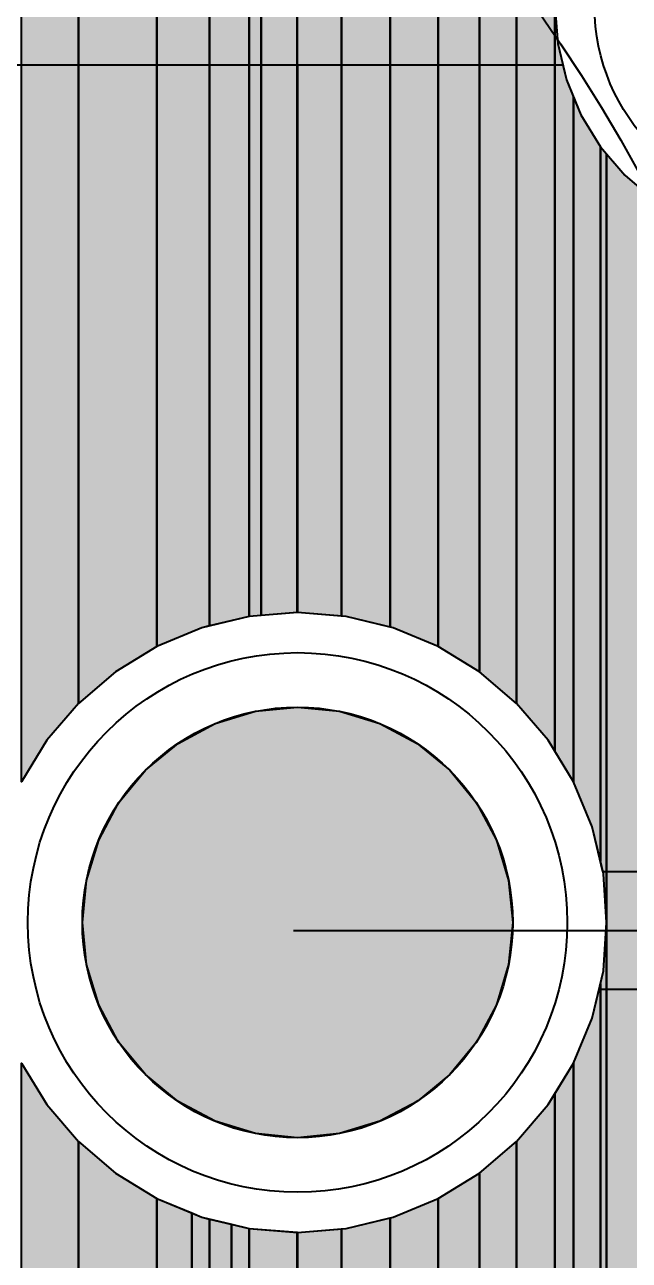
# Model space of a CAD drawing. Header units: millimetres. Extents: x 2 to 110, y 3 to 56.
# Drawn here: x 26.8 to 30.72, y 27.09 to 35.11 of the extents above; entities that cross this region are included whole.
import ezdxf

# ---------------------------------------------------------------- set-up
doc = ezdxf.new("R2010")
doc.units = ezdxf.units.MM
for name, color, linetype in [('bottom_copper', 7, 'Continuous'), ('drill_plated', 7, 'Continuous'), ('top_copper', 7, 'Continuous'), ('top_silk', 7, 'Continuous')]:
    doc.layers.add(name, color=color, linetype=linetype)

# ---------------------------------------------------------------- blocks, each defined once
blk = doc.blocks.new('Block38324')
at = {"layer": 'bottom_copper', "lineweight": 40}
for points in [[(0, 16.7403), (-0.2861, 16.7629), (-0.2892, 16.7626), (-0.2892, 40.4447), (0, 40.4447), (0, 16.7403)], [(0.3159, 16.6692), (0.0285, 16.7381), (0, 16.7403), (0, 40.4447), (0.3159, 40.4447), (0.3159, 16.6692)], [(0.627, 16.5437), (0.3354, 16.6645), (0.3159, 16.6692), (0.3159, 40.4447), (0.627, 40.4447), (0.627, 16.5437)], [(0.896, 16.3788), (0.627, 16.5437), (0.627, 40.4447), (0.896, 40.4447), (0.896, 16.3788)], [(1.136, 16.1738), (0.896, 16.3788), (0.896, 40.4447), (1.136, 40.4447), (1.136, 16.1738)], [(1.3837, 15.8641), (1.341, 15.9338), (1.136, 16.1738), (1.136, 40.4447), (1.3837, 40.4447), (1.3837, 15.8641)], [(1.5059, 15.6648), (1.3837, 15.8641), (1.3837, 20.6997), (1.4029, 20.4566), (1.4598, 20.2194), (1.5059, 20.1081), (1.5059, 15.6648)], [(1.6805, 15.1488), (1.6266, 15.3732), (1.5059, 15.6648), (1.5059, 20.1081), (1.5531, 19.9941), (1.6805, 19.7862), (1.6805, 15.1488)], [(1.7189, 14.7517), (1.7003, 15.0663), (1.6805, 15.1488), (1.6805, 19.7862), (1.7189, 19.7412), (1.7189, 14.7517)], [(2.0244, 9.9571), (1.8389, 9.7987), (1.7189, 9.6582), (1.7189, 19.7412), (1.8389, 19.6007), (2.0244, 19.4423), (2.0244, 9.9571)], [(1.7189, 9.6582), (1.6805, 9.6132), (1.6805, 14.3546), (1.7003, 14.4371), (1.7189, 14.7517), (1.7189, 9.6582)], [(1.6805, 9.6132), (1.5531, 9.4053), (1.5059, 9.2913), (1.5059, 13.8386), (1.6266, 14.1302), (1.6805, 14.3546), (1.6805, 9.6132)], [(1.5059, 9.2913), (1.4598, 9.18), (1.4029, 8.9428), (1.3837, 8.6997), (1.3837, 13.6393), (1.5059, 13.8386), (1.5059, 9.2913)], [(1.3837, 0.4507), (1.136, 0.4312), (1.136, 13.3296), (1.341, 13.5696), (1.3837, 13.6393), (1.3837, 0.4507)], [(1.136, 0.4312), (1.0185, 0.4219), (0.896, 0.3925), (0.896, 13.1246), (1.136, 13.3296), (1.136, 0.4312)], [(0.896, 0.3925), (0.6582, 0.3354), (0.627, 0.3225), (0.627, 12.9597), (0.896, 13.1246), (0.896, 0.3925)], [(0.627, 0.3225), (0.3159, 0.1936), (0.3159, 12.8342), (0.3354, 12.8389), (0.627, 12.9597), (0.627, 0.3225)], [(0.3159, 0.1936), (0, 0), (0, 12.7631), (0.0285, 12.7653), (0.3159, 12.8342), (0.3159, 0.1936)], [(0, 0), (-0.2818, -0.2406), (-0.2892, -0.2493), (-0.2892, 12.7408), (-0.2861, 12.7405), (0, 12.7631), (0, 0)]]:
    blk.add_hatch(color=7, dxfattribs=at).paths.add_polyline_path(points, flags=0)
at = {"layer": 'bottom_copper', "color": 7, "lineweight": 40}
for points in [[(0, 16.7403), (-0.2861, 16.7629), (-0.2892, 16.7626), (-0.2892, 40.4447), (0, 40.4447), (0, 16.7403)], [(0.3159, 16.6692), (0.0285, 16.7381), (0, 16.7403), (0, 40.4447), (0.3159, 40.4447), (0.3159, 16.6692)], [(0.627, 16.5437), (0.3354, 16.6645), (0.3159, 16.6692), (0.3159, 40.4447), (0.627, 40.4447), (0.627, 16.5437)], [(0.896, 16.3788), (0.627, 16.5437), (0.627, 40.4447), (0.896, 40.4447), (0.896, 16.3788)], [(1.136, 16.1738), (0.896, 16.3788), (0.896, 40.4447), (1.136, 40.4447), (1.136, 16.1738)], [(1.3837, 15.8641), (1.341, 15.9338), (1.136, 16.1738), (1.136, 40.4447), (1.3837, 40.4447), (1.3837, 15.8641)], [(1.5059, 15.6648), (1.3837, 15.8641), (1.3837, 20.6997), (1.4029, 20.4566), (1.4598, 20.2194), (1.5059, 20.1081), (1.5059, 15.6648)], [(1.6805, 15.1488), (1.6266, 15.3732), (1.5059, 15.6648), (1.5059, 20.1081), (1.5531, 19.9941), (1.6805, 19.7862), (1.6805, 15.1488)], [(1.7189, 14.7517), (1.7003, 15.0663), (1.6805, 15.1488), (1.6805, 19.7862), (1.7189, 19.7412), (1.7189, 14.7517)], [(2.0244, 9.9571), (1.8389, 9.7987), (1.7189, 9.6582), (1.7189, 19.7412), (1.8389, 19.6007), (2.0244, 19.4423), (2.0244, 9.9571)], [(1.7189, 9.6582), (1.6805, 9.6132), (1.6805, 14.3546), (1.7003, 14.4371), (1.7189, 14.7517), (1.7189, 9.6582)], [(1.6805, 9.6132), (1.5531, 9.4053), (1.5059, 9.2913), (1.5059, 13.8386), (1.6266, 14.1302), (1.6805, 14.3546), (1.6805, 9.6132)], [(1.5059, 9.2913), (1.4598, 9.18), (1.4029, 8.9428), (1.3837, 8.6997), (1.3837, 13.6393), (1.5059, 13.8386), (1.5059, 9.2913)], [(1.3837, 0.4507), (1.136, 0.4312), (1.136, 13.3296), (1.341, 13.5696), (1.3837, 13.6393), (1.3837, 0.4507)], [(1.136, 0.4312), (1.0185, 0.4219), (0.896, 0.3925), (0.896, 13.1246), (1.136, 13.3296), (1.136, 0.4312)], [(0.896, 0.3925), (0.6582, 0.3354), (0.627, 0.3225), (0.627, 12.9597), (0.896, 13.1246), (0.896, 0.3925)], [(0.627, 0.3225), (0.3159, 0.1936), (0.3159, 12.8342), (0.3354, 12.8389), (0.627, 12.9597), (0.627, 0.3225)], [(0.3159, 0.1936), (0, 0), (0, 12.7631), (0.0285, 12.7653), (0.3159, 12.8342), (0.3159, 0.1936)], [(0, 0), (-0.2818, -0.2406), (-0.2892, -0.2493), (-0.2892, 12.7408), (-0.2861, 12.7405), (0, 12.7631), (0, 0)]]:
    blk.add_lwpolyline(points, close=True, dxfattribs=at)
blk = doc.blocks.new('Block38688')
at = {"layer": 'bottom_copper', "lineweight": 40}
for points in [[(5.029, 27.1641), (4.824, 26.9241), (4.6591, 26.6551), (4.6591, 51.435), (5.029, 51.435), (5.029, 27.1641)], [(5.538, 27.534), (5.269, 27.3691), (5.029, 27.1641), (5.029, 51.435), (5.538, 51.435), (5.538, 27.534)], [(5.8794, 27.6667), (5.8296, 27.6548), (5.538, 27.534), (5.538, 51.435), (5.8794, 51.435), (5.8794, 27.6667)], [(6.1365, 27.7284), (5.8794, 27.6667), (5.8794, 51.435), (6.1365, 51.435), (6.1365, 27.7284)], [(6.2148, 27.7346), (6.1365, 27.7284), (6.1365, 51.435), (6.2148, 51.435), (6.2148, 27.7346)], [(6.448, 27.7529), (6.2148, 27.7346), (6.2148, 51.435), (6.448, 51.435), (6.448, 27.7529)], [(5.029, 0), (4.6591, 0), (4.6591, 24.8289), (4.824, 24.5599), (5.029, 24.3199), (5.029, 0)], [(5.538, 0), (5.029, 0), (5.029, 24.3199), (5.269, 24.1149), (5.538, 23.95), (5.538, 0)], [(5.7638, 0), (5.538, 0), (5.538, 23.95), (5.7638, 23.8565), (5.7638, 0)], [(6.0212, 10.152), (5.8794, 9.8097), (5.7929, 9.4494), (5.7638, 9.08), (5.7638, 23.8565), (5.8296, 23.8292), (6.0212, 23.7833), (6.0212, 10.152)], [(6.448, 10.741), (6.2148, 10.4679), (6.0212, 10.152), (6.0212, 23.7833), (6.1365, 23.7556), (6.448, 23.7311), (6.448, 10.741)]]:
    blk.add_hatch(color=7, dxfattribs=at).paths.add_polyline_path(points, flags=0)
at = {"layer": 'bottom_copper', "color": 7, "lineweight": 40}
for points in [[(5.029, 27.1641), (4.824, 26.9241), (4.6591, 26.6551), (4.6591, 51.435), (5.029, 51.435), (5.029, 27.1641)], [(5.538, 27.534), (5.269, 27.3691), (5.029, 27.1641), (5.029, 51.435), (5.538, 51.435), (5.538, 27.534)], [(5.8794, 27.6667), (5.8296, 27.6548), (5.538, 27.534), (5.538, 51.435), (5.8794, 51.435), (5.8794, 27.6667)], [(6.1365, 27.7284), (5.8794, 27.6667), (5.8794, 51.435), (6.1365, 51.435), (6.1365, 27.7284)], [(6.2148, 27.7346), (6.1365, 27.7284), (6.1365, 51.435), (6.2148, 51.435), (6.2148, 27.7346)], [(6.448, 27.7529), (6.2148, 27.7346), (6.2148, 51.435), (6.448, 51.435), (6.448, 27.7529)], [(5.029, 0), (4.6591, 0), (4.6591, 24.8289), (4.824, 24.5599), (5.029, 24.3199), (5.029, 0)], [(5.538, 0), (5.029, 0), (5.029, 24.3199), (5.269, 24.1149), (5.538, 23.95), (5.538, 0)], [(5.7638, 0), (5.538, 0), (5.538, 23.95), (5.7638, 23.8565), (5.7638, 0)], [(6.0212, 10.152), (5.8794, 9.8097), (5.7929, 9.4494), (5.7638, 9.08), (5.7638, 23.8565), (5.8296, 23.8292), (6.0212, 23.7833), (6.0212, 10.152)], [(6.448, 10.741), (6.2148, 10.4679), (6.0212, 10.152), (6.0212, 23.7833), (6.1365, 23.7556), (6.448, 23.7311), (6.448, 10.741)]]:
    blk.add_lwpolyline(points, close=True, dxfattribs=at)
blk = doc.blocks.new('Block118343')
at = {"layer": 'top_copper', "lineweight": 40}
blk.add_hatch(color=7, dxfattribs=at).paths.add_polyline_path([(0, 0), (-0.0933, 0.2253), (-0.2207, 0.4332), (-0.3791, 0.6187), (-0.5646, 0.7771), (-0.7725, 0.9045), (-0.9978, 0.9978), (-1.235, 1.0547), (-1.4781, 1.0739), (-1.7212, 1.0547), (-1.9584, 0.9978), (-2.1837, 0.9045), (-2.3916, 0.7771), (-2.5771, 0.6187), (-2.7355, 0.4332), (-2.8629, 0.2253), (-2.9562, 0), (-2.98, -0.0993), (-3.0317, -0.0993), (-3.0317, 4.4602), (-2.9101, 4.6586), (-2.7894, 4.9502), (-2.7441, 5.1387), (-0.48, 5.1387), (-0.4562, 5.0394), (-0.3629, 4.8141), (-0.2355, 4.6062), (-0.0771, 4.4207), (0, 4.3549), (0, 0)], flags=0)
at = {"layer": 'top_copper', "color": 7, "lineweight": 40}
blk.add_lwpolyline([(-3.0317, -0.0993), (-3.0317, 4.4602), (-2.9101, 4.6586), (-2.7894, 4.9502), (-2.7441, 5.1387), (-0.48, 5.1387), (-0.4562, 5.0394), (-0.3629, 4.8141), (-0.2355, 4.6062), (-0.0771, 4.4207), (0, 4.3549), (0, 0)], dxfattribs=at)
blk = doc.blocks.new('Block120121')
at = {"layer": 'top_copper', "lineweight": 40}
for points in [[(9.6108, 27.1481), (9.4058, 26.9081), (9.2409, 26.6391), (9.2409, 31.293), (9.6108, 31.293), (9.6108, 27.1481)], [(10.1198, 27.518), (9.8508, 27.3531), (9.6108, 27.1481), (9.6108, 31.293), (10.1198, 31.293), (10.1198, 27.518)], [(10.4612, 27.6507), (10.4114, 27.6388), (10.1198, 27.518), (10.1198, 31.293), (10.4612, 31.293), (10.4612, 27.6507)], [(10.7183, 27.7124), (10.4612, 27.6507), (10.4612, 31.293), (10.7183, 31.293), (10.7183, 27.7124)], [(11.0329, 27.7372), (10.7183, 27.7124), (10.7183, 31.293), (11.0329, 31.293), (11.0329, 27.7372)], [(11.319, 27.7146), (11.0329, 27.7372), (11.0329, 31.293), (11.319, 31.293), (11.319, 27.7146)], [(11.6349, 27.6435), (11.3475, 27.7124), (11.319, 27.7146), (11.319, 31.293), (11.6349, 31.293), (11.6349, 27.6435)], [(11.946, 27.518), (11.6544, 27.6388), (11.6349, 27.6435), (11.6349, 31.293), (11.946, 31.293), (11.946, 27.518)], [(12.215, 27.3531), (11.946, 27.518), (11.946, 31.293), (12.215, 31.293), (12.215, 27.3531)], [(12.455, 27.1481), (12.215, 27.3531), (12.215, 31.293), (12.455, 31.293), (12.455, 27.1481)], [(12.7033, 26.8375), (12.66, 26.9081), (12.455, 27.1481), (12.455, 31.293), (12.7033, 31.293), (12.7033, 26.8375)], [(9.6108, 20.055), (9.2409, 20.055), (9.2409, 24.8129), (9.4058, 24.5439), (9.6108, 24.3039), (9.6108, 20.055)], [(12.7033, 20.055), (12.455, 20.055), (12.455, 24.3039), (12.66, 24.5439), (12.7033, 24.6145), (12.7033, 20.055)], [(10.1198, 20.055), (9.6108, 20.055), (9.6108, 24.3039), (9.8508, 24.0989), (10.1198, 23.934), (10.1198, 20.055)], [(12.455, 20.055), (12.215, 20.055), (12.215, 24.0989), (12.455, 24.3039), (12.455, 20.055)], [(12.215, 20.055), (11.946, 20.055), (11.946, 23.934), (12.215, 24.0989), (12.215, 20.055)], [(10.4612, 20.055), (10.1198, 20.055), (10.1198, 23.934), (10.4114, 23.8132), (10.4612, 23.8013), (10.4612, 20.055)], [(11.946, 20.055), (11.6349, 20.055), (11.6349, 23.8085), (11.6544, 23.8132), (11.946, 23.934), (11.946, 20.055)], [(10.7183, 20.055), (10.4612, 20.055), (10.4612, 23.8013), (10.7183, 23.7396), (10.7183, 20.055)], [(11.0329, 20.055), (10.7183, 20.055), (10.7183, 23.7396), (11.0329, 23.7148), (11.0329, 20.055)], [(11.319, 20.055), (11.0329, 20.055), (11.0329, 23.7148), (11.319, 23.7374), (11.319, 20.055)], [(11.6349, 20.055), (11.319, 20.055), (11.319, 23.7374), (11.3475, 23.7396), (11.6349, 23.8085), (11.6349, 20.055)]]:
    blk.add_hatch(color=7, dxfattribs=at).paths.add_polyline_path(points, flags=0)
at = {"layer": 'top_copper', "color": 7, "lineweight": 40}
for points in [[(9.6108, 27.1481), (9.4058, 26.9081), (9.2409, 26.6391), (9.2409, 31.293), (9.6108, 31.293), (9.6108, 27.1481)], [(10.1198, 27.518), (9.8508, 27.3531), (9.6108, 27.1481), (9.6108, 31.293), (10.1198, 31.293), (10.1198, 27.518)], [(10.4612, 27.6507), (10.4114, 27.6388), (10.1198, 27.518), (10.1198, 31.293), (10.4612, 31.293), (10.4612, 27.6507)], [(10.7183, 27.7124), (10.4612, 27.6507), (10.4612, 31.293), (10.7183, 31.293), (10.7183, 27.7124)], [(11.0329, 27.7372), (10.7183, 27.7124), (10.7183, 31.293), (11.0329, 31.293), (11.0329, 27.7372)], [(11.319, 27.7146), (11.0329, 27.7372), (11.0329, 31.293), (11.319, 31.293), (11.319, 27.7146)], [(11.6349, 27.6435), (11.3475, 27.7124), (11.319, 27.7146), (11.319, 31.293), (11.6349, 31.293), (11.6349, 27.6435)], [(11.946, 27.518), (11.6544, 27.6388), (11.6349, 27.6435), (11.6349, 31.293), (11.946, 31.293), (11.946, 27.518)], [(12.215, 27.3531), (11.946, 27.518), (11.946, 31.293), (12.215, 31.293), (12.215, 27.3531)], [(12.455, 27.1481), (12.215, 27.3531), (12.215, 31.293), (12.455, 31.293), (12.455, 27.1481)], [(12.7033, 26.8375), (12.66, 26.9081), (12.455, 27.1481), (12.455, 31.293), (12.7033, 31.293), (12.7033, 26.8375)], [(9.6108, 20.055), (9.2409, 20.055), (9.2409, 24.8129), (9.4058, 24.5439), (9.6108, 24.3039), (9.6108, 20.055)], [(12.7033, 20.055), (12.455, 20.055), (12.455, 24.3039), (12.66, 24.5439), (12.7033, 24.6145), (12.7033, 20.055)], [(10.1198, 20.055), (9.6108, 20.055), (9.6108, 24.3039), (9.8508, 24.0989), (10.1198, 23.934), (10.1198, 20.055)], [(12.455, 20.055), (12.215, 20.055), (12.215, 24.0989), (12.455, 24.3039), (12.455, 20.055)], [(12.215, 20.055), (11.946, 20.055), (11.946, 23.934), (12.215, 24.0989), (12.215, 20.055)], [(10.4612, 20.055), (10.1198, 20.055), (10.1198, 23.934), (10.4114, 23.8132), (10.4612, 23.8013), (10.4612, 20.055)], [(11.946, 20.055), (11.6349, 20.055), (11.6349, 23.8085), (11.6544, 23.8132), (11.946, 23.934), (11.946, 20.055)], [(10.7183, 20.055), (10.4612, 20.055), (10.4612, 23.8013), (10.7183, 23.7396), (10.7183, 20.055)], [(11.0329, 20.055), (10.7183, 20.055), (10.7183, 23.7396), (11.0329, 23.7148), (11.0329, 20.055)], [(11.319, 20.055), (11.0329, 20.055), (11.0329, 23.7148), (11.319, 23.7374), (11.319, 20.055)], [(11.6349, 20.055), (11.319, 20.055), (11.319, 23.7374), (11.3475, 23.7396), (11.6349, 23.8085), (11.6349, 20.055)]]:
    blk.add_lwpolyline(points, close=True, dxfattribs=at)

msp = doc.modelspace()

# ---------------------------------------------------------------- hatches: boundary and pattern name
at = {"layer": 'bottom_copper', "lineweight": 40}
msp.add_hatch(color=7, dxfattribs=at).paths.add_polyline_path([(29.9402, 29.0075), (29.8607, 28.7454), (29.7316, 28.5039), (29.5578, 28.2922), (29.3461, 28.1184), (29.1046, 27.9893), (28.8425, 27.9098), (28.57, 27.883), (28.2975, 27.9098), (28.0354, 27.9893), (27.7939, 28.1184), (27.5822, 28.2922), (27.4084, 28.5039), (27.2793, 28.7454), (27.1998, 29.0075), (27.173, 29.28), (27.1998, 29.5525), (27.2793, 29.8146), (27.4084, 30.0561), (27.5822, 30.2678), (27.7939, 30.4416), (28.0354, 30.5707), (28.2975, 30.6502), (28.57, 30.677), (28.8425, 30.6502), (29.1046, 30.5707), (29.3461, 30.4416), (29.5578, 30.2678), (29.7316, 30.0561), (29.8607, 29.8146), (29.9402, 29.5525), (29.967, 29.28), (29.9402, 29.0075)], flags=0)
at = {"layer": 'drill_plated', "lineweight": 40}
msp.add_hatch(color=7, dxfattribs=at).paths.add_polyline_path([(29.9402, 29.0075), (29.8607, 28.7454), (29.7316, 28.5039), (29.5578, 28.2922), (29.3461, 28.1184), (29.1046, 27.9893), (28.8425, 27.9098), (28.57, 27.883), (28.2975, 27.9098), (28.0354, 27.9893), (27.7939, 28.1184), (27.5822, 28.2922), (27.4084, 28.5039), (27.2793, 28.7454), (27.1998, 29.0075), (27.173, 29.28), (27.1998, 29.5525), (27.2793, 29.8146), (27.4084, 30.0561), (27.5822, 30.2678), (27.7939, 30.4416), (28.0354, 30.5707), (28.2975, 30.6502), (28.57, 30.677), (28.8425, 30.6502), (29.1046, 30.5707), (29.3461, 30.4416), (29.5578, 30.2678), (29.7316, 30.0561), (29.8607, 29.8146), (29.9402, 29.5525), (29.967, 29.28), (29.9402, 29.0075)], flags=0)
at = {"layer": 'top_copper', "lineweight": 40}
for points in [[(37.9504, 29.609), (35.7959, 29.609), (35.7721, 29.7083), (35.6788, 29.9336), (35.5514, 30.1415), (35.393, 30.327), (35.2075, 30.4854), (34.9996, 30.6128), (34.7743, 30.7061), (34.5371, 30.763), (34.294, 30.7822), (34.0509, 30.763), (33.8137, 30.7061), (33.5884, 30.6128), (33.3805, 30.4854), (33.195, 30.327), (33.0366, 30.1415), (32.9092, 29.9336), (32.8159, 29.7083), (32.7921, 29.609), (30.553, 29.609), (30.4827, 29.9015), (30.362, 30.1931), (30.2404, 30.3915), (30.2404, 34.847), (30.2921, 34.847), (30.3159, 34.7477), (30.4092, 34.5224), (30.5366, 34.3145), (30.695, 34.129), (30.8805, 33.9706), (31.0884, 33.8432), (31.3137, 33.7499), (31.5509, 33.693), (31.794, 33.6738), (32.0371, 33.693), (32.2743, 33.7499), (32.4996, 33.8432), (32.7075, 33.9706), (32.893, 34.129), (33.0514, 34.3145), (33.1788, 34.5224), (33.2721, 34.7477), (33.2959, 34.847), (37.9504, 34.847), (37.9504, 29.609)], [(29.9402, 29.0075), (29.8607, 28.7454), (29.7316, 28.5039), (29.5578, 28.2922), (29.3461, 28.1184), (29.1046, 27.9893), (28.8425, 27.9098), (28.57, 27.883), (28.2975, 27.9098), (28.0354, 27.9893), (27.7939, 28.1184), (27.5822, 28.2922), (27.4084, 28.5039), (27.2793, 28.7454), (27.1998, 29.0075), (27.173, 29.28), (27.1998, 29.5525), (27.2793, 29.8146), (27.4084, 30.0561), (27.5822, 30.2678), (27.7939, 30.4416), (28.0354, 30.5707), (28.2975, 30.6502), (28.57, 30.677), (28.8425, 30.6502), (29.1046, 30.5707), (29.3461, 30.4416), (29.5578, 30.2678), (29.7316, 30.0561), (29.8607, 29.8146), (29.9402, 29.5525), (29.967, 29.28), (29.9402, 29.0075)]]:
    msp.add_hatch(color=7, dxfattribs=at).paths.add_polyline_path(points, flags=0)

# ---------------------------------------------------------------- linework, layer by layer
at = {"layer": 'bottom_copper', "color": 7, "lineweight": 40}
for p, q in [((28.5669, 31.2909), (28.5669, 54.973)), ((28.5669, 54.973), (28.5669, 31.2909)), ((30.2398, 35.228), (30.259, 34.9849)), ((30.259, 34.9849), (30.3159, 34.7477)), ((30.3159, 34.7477), (30.4092, 34.5224)), ((30.4092, 34.5224), (30.5366, 34.3145)), ((30.5366, 34.3145), (30.695, 34.129)), ((30.695, 34.129), (30.8805, 33.9706)), ((28.5669, 31.2909), (28.2554, 31.2664)), ((28.57, 31.2912), (28.5669, 31.2909)), ((28.8846, 31.2664), (28.57, 31.2912)), ((28.2554, 31.2664), (27.9485, 31.1928)), ((29.1915, 31.1928), (28.8846, 31.2664)), ((27.9485, 31.1928), (27.6569, 31.072)), ((29.4831, 31.072), (29.1915, 31.1928)), ((27.6569, 31.072), (27.3879, 30.9071)), ((29.7521, 30.9071), (29.4831, 31.072)), ((27.3879, 30.9071), (27.1479, 30.7021)), ((29.9921, 30.7021), (29.7521, 30.9071)), ((27.1479, 30.7021), (26.9429, 30.4621)), ((30.1971, 30.4621), (29.9921, 30.7021)), ((26.9429, 30.4621), (26.778, 30.1931)), ((30.362, 30.1931), (30.1971, 30.4621)), ((30.4827, 29.9015), (30.362, 30.1931)), ((30.5564, 29.5946), (30.4827, 29.9015)), ((30.575, 29.28), (30.5564, 29.5946)), ((30.5564, 28.9654), (30.575, 29.28)), ((30.4827, 28.6585), (30.5564, 28.9654)), ((30.362, 28.3669), (30.4827, 28.6585)), ((26.778, 28.3669), (26.9429, 28.0979)), ((30.1971, 28.0979), (30.362, 28.3669)), ((26.9429, 28.0979), (27.1479, 27.8579)), ((29.9921, 27.8579), (30.1971, 28.0979)), ((27.1479, 27.8579), (27.3879, 27.6529)), ((29.7521, 27.6529), (29.9921, 27.8579)), ((27.3879, 27.6529), (27.6569, 27.488)), ((29.4831, 27.488), (29.7521, 27.6529)), ((27.6569, 27.488), (27.9485, 27.3672)), ((29.1915, 27.3672), (29.4831, 27.488)), ((27.9485, 27.3672), (28.2554, 27.2936)), ((28.8846, 27.2936), (29.1915, 27.3672)), ((28.2554, 27.2936), (28.5669, 27.2691)), ((28.5669, 14.279), (28.5669, 27.2691)), ((28.5669, 27.2691), (28.57, 27.2688)), ((28.5669, 27.2691), (28.5669, 14.279)), ((28.57, 27.2688), (28.8846, 27.2936))]:
    msp.add_line(p, q, dxfattribs=at)
msp.add_lwpolyline([(29.9402, 29.0075), (29.8607, 28.7454), (29.7316, 28.5039), (29.5578, 28.2922), (29.3461, 28.1184), (29.1046, 27.9893), (28.8425, 27.9098), (28.57, 27.883), (28.2975, 27.9098), (28.0354, 27.9893), (27.7939, 28.1184), (27.5822, 28.2922), (27.4084, 28.5039), (27.2793, 28.7454), (27.1998, 29.0075), (27.173, 29.28), (27.1998, 29.5525), (27.2793, 29.8146), (27.4084, 30.0561), (27.5822, 30.2678), (27.7939, 30.4416), (28.0354, 30.5707), (28.2975, 30.6502), (28.57, 30.677), (28.8425, 30.6502), (29.1046, 30.5707), (29.3461, 30.4416), (29.5578, 30.2678), (29.7316, 30.0561), (29.8607, 29.8146), (29.9402, 29.5525), (29.967, 29.28), (29.9402, 29.0075)], close=True, dxfattribs=at)
for centre, major_axis in [((31.794, 35.228), (1.2954, 0)), ((28.57, 29.28), (1.751, 0)), ((28.57, 29.28), (1.397, 0))]:
    msp.add_ellipse(centre, major_axis=major_axis, ratio=1, dxfattribs=at)
at = {"layer": 'drill_plated', "color": 7, "lineweight": 40}
msp.add_lwpolyline([(29.9402, 29.0075), (29.8607, 28.7454), (29.7316, 28.5039), (29.5578, 28.2922), (29.3461, 28.1184), (29.1046, 27.9893), (28.8425, 27.9098), (28.57, 27.883), (28.2975, 27.9098), (28.0354, 27.9893), (27.7939, 28.1184), (27.5822, 28.2922), (27.4084, 28.5039), (27.2793, 28.7454), (27.1998, 29.0075), (27.173, 29.28), (27.1998, 29.5525), (27.2793, 29.8146), (27.4084, 30.0561), (27.5822, 30.2678), (27.7939, 30.4416), (28.0354, 30.5707), (28.2975, 30.6502), (28.57, 30.677), (28.8425, 30.6502), (29.1046, 30.5707), (29.3461, 30.4416), (29.5578, 30.2678), (29.7316, 30.0561), (29.8607, 29.8146), (29.9402, 29.5525), (29.967, 29.28), (29.9402, 29.0075)], close=True, dxfattribs=at)
msp.add_ellipse((28.57, 29.28), major_axis=(1.397, 0), ratio=1, dxfattribs=at)
at = {"layer": 'top_copper', "color": 7, "lineweight": 40}
for p, q in [((23.3148, 34.847), (30.2404, 34.847)), ((30.2404, 30.3915), (30.2404, 34.847)), ((30.2404, 34.847), (30.2921, 34.847)), ((30.2404, 34.847), (30.2404, 30.3915)), ((30.2921, 34.847), (30.3159, 34.7477)), ((30.3159, 34.7477), (30.4092, 34.5224)), ((30.4092, 34.5224), (30.5366, 34.3145)), ((30.5366, 34.3145), (30.695, 34.129)), ((30.695, 34.129), (30.8805, 33.9706)), ((28.57, 31.2912), (28.2554, 31.2664)), ((28.8846, 31.2664), (28.57, 31.2912)), ((28.2554, 31.2664), (27.9485, 31.1928)), ((29.1915, 31.1928), (28.8846, 31.2664)), ((27.9485, 31.1928), (27.6569, 31.072)), ((29.4831, 31.072), (29.1915, 31.1928)), ((27.6569, 31.072), (27.3879, 30.9071)), ((29.7521, 30.9071), (29.4831, 31.072)), ((27.3879, 30.9071), (27.1479, 30.7021)), ((29.9921, 30.7021), (29.7521, 30.9071)), ((27.1479, 30.7021), (26.9429, 30.4621)), ((30.1971, 30.4621), (29.9921, 30.7021)), ((26.9429, 30.4621), (26.778, 30.1931)), ((30.2404, 30.3915), (30.1971, 30.4621)), ((30.362, 30.1931), (30.2404, 30.3915)), ((30.4827, 29.9015), (30.362, 30.1931)), ((30.553, 29.609), (30.4827, 29.9015)), ((32.7921, 29.609), (30.553, 29.609)), ((28.544, 29.228), (42.994, 29.228)), ((30.4827, 28.6585), (30.528, 28.847)), ((30.528, 28.847), (32.7921, 28.847)), ((30.362, 28.3669), (30.4827, 28.6585)), ((26.778, 28.3669), (26.9429, 28.0979)), ((30.2404, 28.1685), (30.362, 28.3669)), ((30.1971, 28.0979), (30.2404, 28.1685)), ((30.2404, 23.609), (30.2404, 28.1685)), ((30.2404, 28.1685), (30.2404, 23.609)), ((26.9429, 28.0979), (27.1479, 27.8579)), ((29.9921, 27.8579), (30.1971, 28.0979)), ((27.1479, 27.8579), (27.3879, 27.6529)), ((29.7521, 27.6529), (29.9921, 27.8579)), ((27.3879, 27.6529), (27.6569, 27.488)), ((29.4831, 27.488), (29.7521, 27.6529)), ((27.6569, 27.488), (27.9485, 27.3672)), ((29.1915, 27.3672), (29.4831, 27.488)), ((27.9485, 27.3672), (28.2554, 27.2936)), ((28.8846, 27.2936), (29.1915, 27.3672)), ((28.2554, 27.2936), (28.57, 27.2688)), ((28.57, 27.2688), (28.8846, 27.2936))]:
    msp.add_line(p, q, dxfattribs=at)
msp.add_lwpolyline([(32.7921, 29.609), (30.553, 29.609), (30.4827, 29.9015), (30.362, 30.1931), (30.2404, 30.3915), (30.2404, 34.847), (30.2921, 34.847), (30.3159, 34.7477), (30.4092, 34.5224), (30.5366, 34.3145), (30.695, 34.129), (30.8805, 33.9706)], dxfattribs=at)
msp.add_lwpolyline([(29.9402, 29.0075), (29.8607, 28.7454), (29.7316, 28.5039), (29.5578, 28.2922), (29.3461, 28.1184), (29.1046, 27.9893), (28.8425, 27.9098), (28.57, 27.883), (28.2975, 27.9098), (28.0354, 27.9893), (27.7939, 28.1184), (27.5822, 28.2922), (27.4084, 28.5039), (27.2793, 28.7454), (27.1998, 29.0075), (27.173, 29.28), (27.1998, 29.5525), (27.2793, 29.8146), (27.4084, 30.0561), (27.5822, 30.2678), (27.7939, 30.4416), (28.0354, 30.5707), (28.2975, 30.6502), (28.57, 30.677), (28.8425, 30.6502), (29.1046, 30.5707), (29.3461, 30.4416), (29.5578, 30.2678), (29.7316, 30.0561), (29.8607, 29.8146), (29.9402, 29.5525), (29.967, 29.28), (29.9402, 29.0075)], close=True, dxfattribs=at)
for centre, major_axis in [((31.794, 35.228), (1.2954, 0)), ((28.57, 29.28), (1.751, 0)), ((28.57, 29.28), (1.397, 0))]:
    msp.add_ellipse(centre, major_axis=major_axis, ratio=1, dxfattribs=at)
at = {"layer": 'top_silk', "color": 7, "lineweight": 40}
for centre, major_axis in [((25.794, 29.228), (20.5, 0)), ((21.794, 29.228), (16.4, 0)), ((25.794, 29.228), (16, 0)), ((21.82, 29.28), (10.2, 0))]:
    msp.add_ellipse(centre, major_axis=major_axis, ratio=1, dxfattribs=at)

# ---------------------------------------------------------------- block references
at = {"layer": 'bottom_copper'}
for name, p in [('Block38688', (22.1189, 3.538)), ('Block38324', (28.8561, 14.5283))]:
    msp.add_blockref(name, p, dxfattribs=at)
at = {"layer": 'top_copper'}
for name, p in [('Block120121', (17.5371, 3.554)), ('Block118343', (33.2721, 23.7083))]:
    msp.add_blockref(name, p, dxfattribs=at)

doc.saveas('drawing.dxf')
